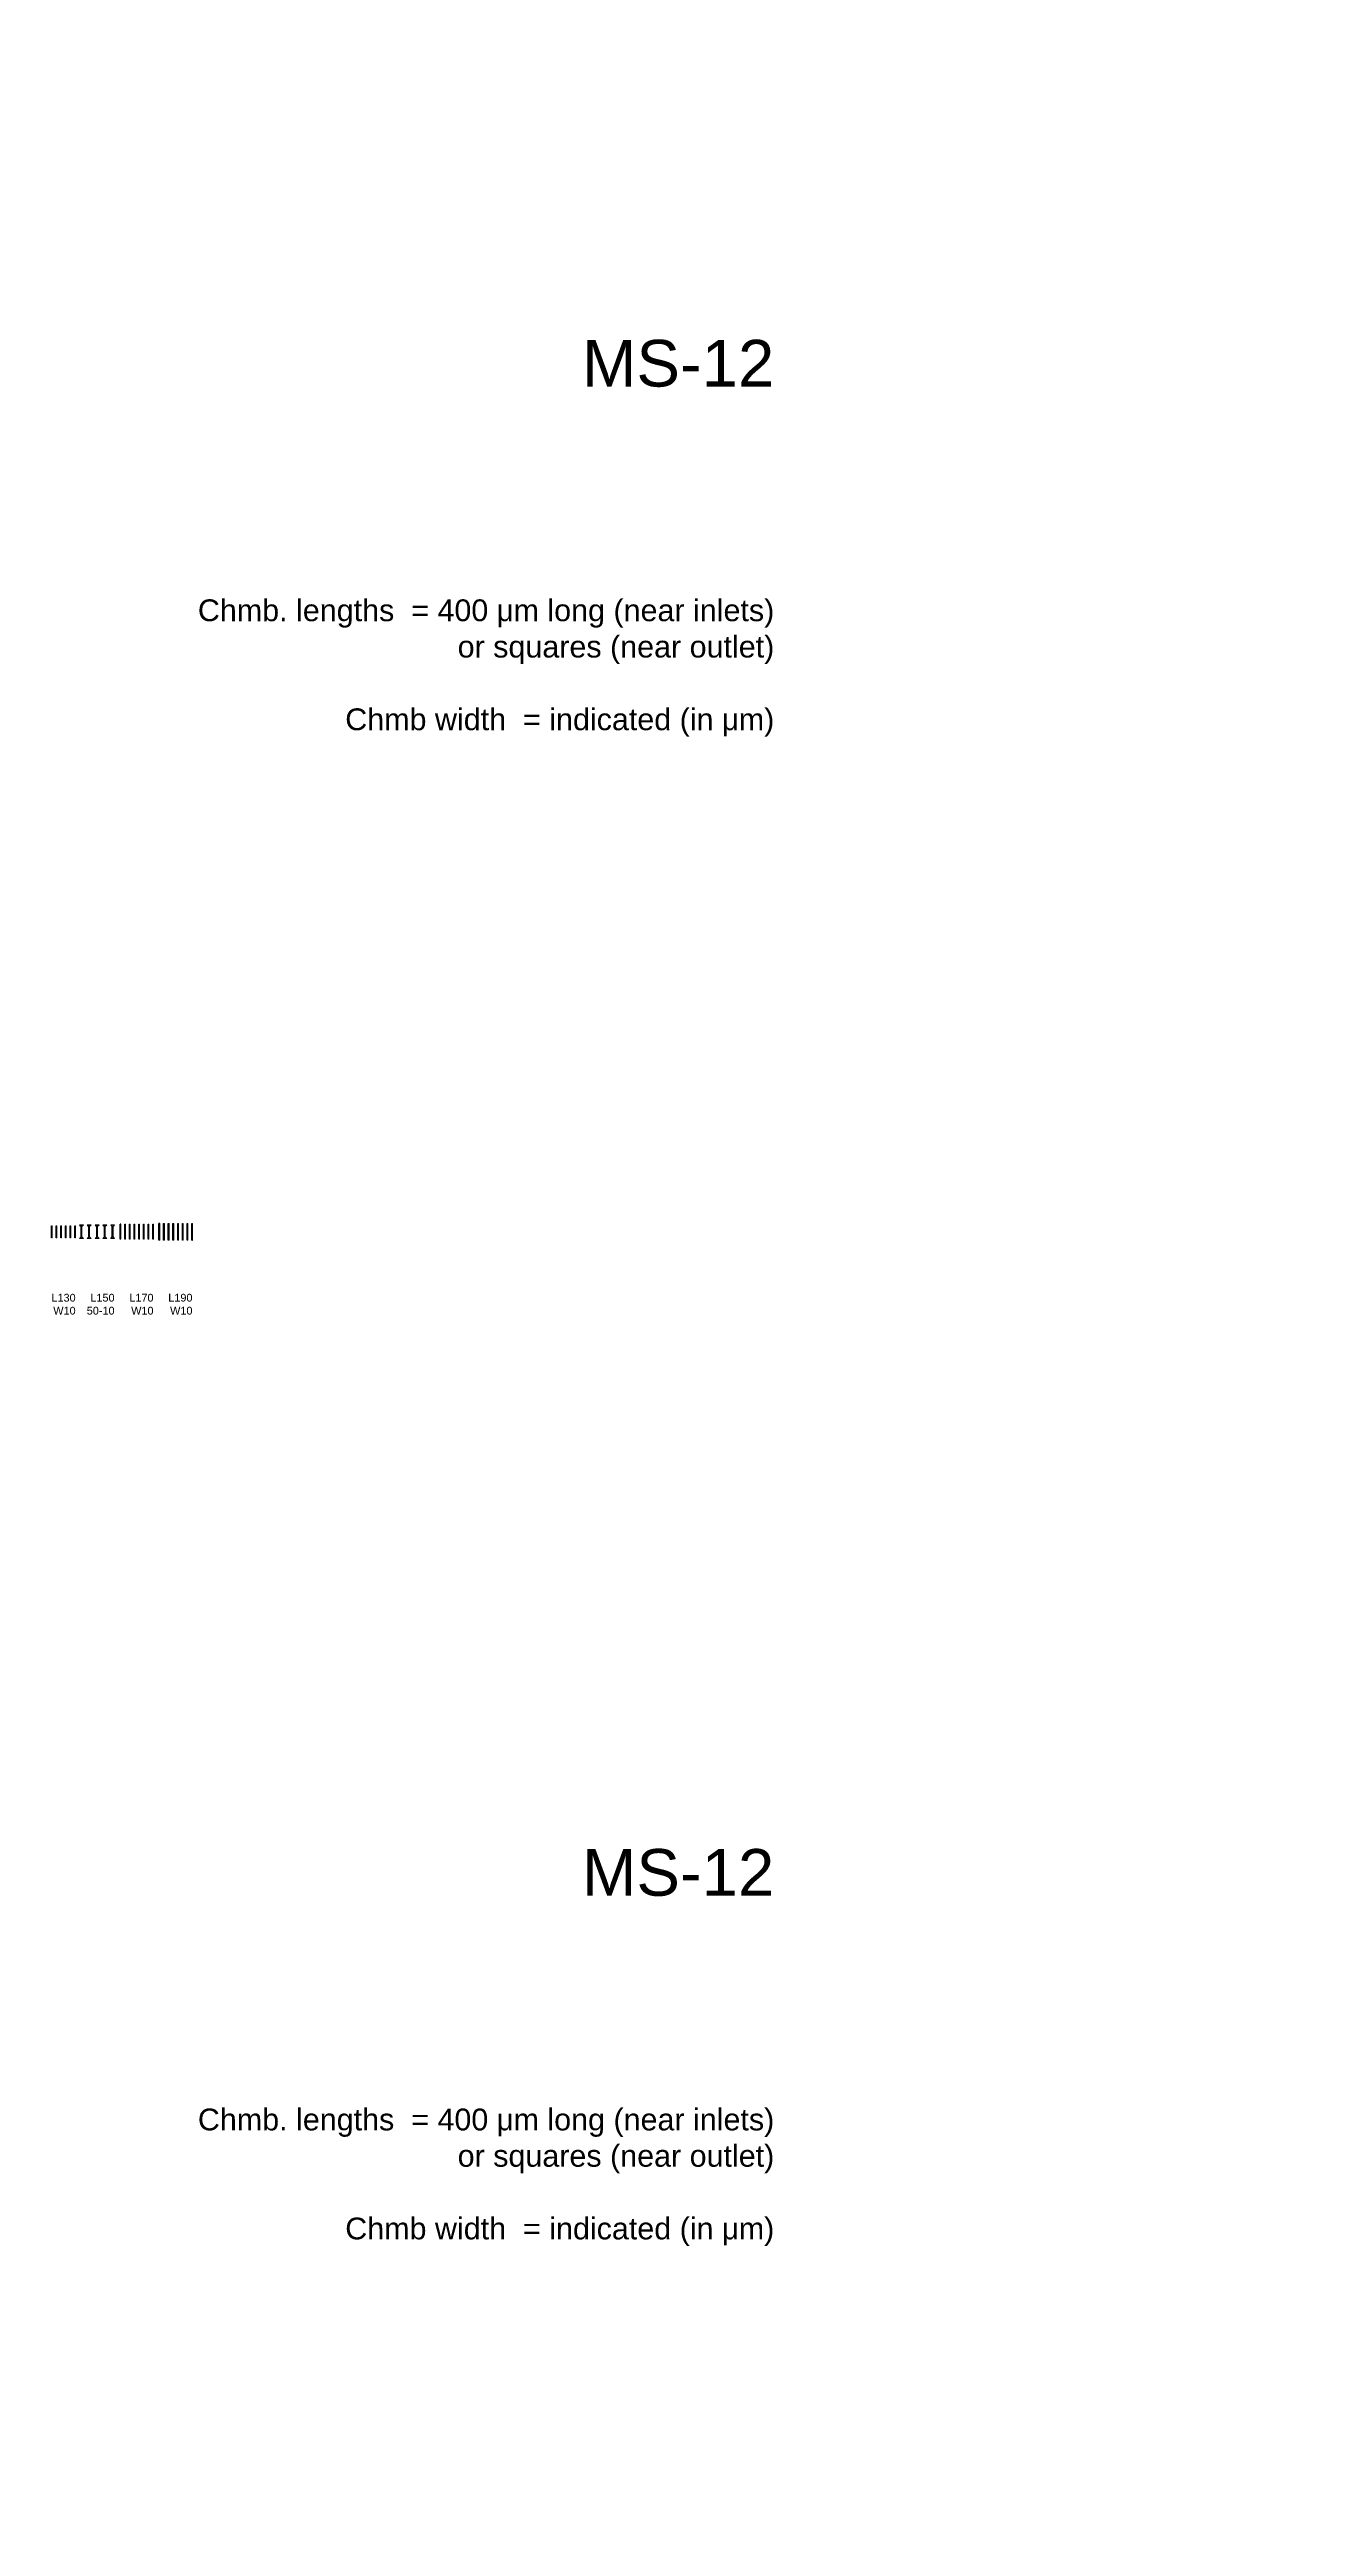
# Model space of a CAD drawing. Header units: millimetres. Extents: x 1000 to 444771, y -11148 to 590229.
# Drawn here: x 230069 to 246360, y 478818 to 510637 of the extents above; entities that cross this region are included whole.
import ezdxf

# ---------------------------------------------------------------- set-up
doc = ezdxf.new("R2010")
doc.units = ezdxf.units.MM
doc.layers.add('CLEAR', color=140, linetype='Continuous')
doc.styles.get("Standard").update_dxf_attribs({"font": 'arial.ttf'})

msp = doc.modelspace()

# ---------------------------------------------------------------- linework, layer by layer
msp.add_circle((215000, 511000), 50000)
at = {"layer": 'CLEAR'}
for p, q in [((230094, 495374), (230094, 495526)), ((230094, 495526), (230104, 495526)), ((230104, 495374), (230104, 495526)), ((230154, 495374), (230154, 495526)), ((230154, 495526), (230164, 495526)), ((230164, 495374), (230164, 495526)), ((230214, 495374), (230214, 495526)), ((230214, 495526), (230224, 495526)), ((230224, 495374), (230224, 495526)), ((230274, 495374), (230274, 495526)), ((230274, 495526), (230284, 495526)), ((230284, 495374), (230284, 495526)), ((230334, 495374), (230334, 495526)), ((230334, 495526), (230344, 495526)), ((230344, 495374), (230344, 495526)), ((230394, 495374), (230394, 495526)), ((230394, 495526), (230404, 495526)), ((230404, 495374), (230404, 495526)), ((230454, 495536), (230474, 495516)), ((230504, 495536), (230454, 495536)), ((230474, 495384), (230474, 495516)), ((230504, 495536), (230484, 495516)), ((230484, 495384), (230484, 495516)), ((230554, 495536), (230574, 495516)), ((230604, 495536), (230554, 495536)), ((230574, 495384), (230574, 495516)), ((230604, 495536), (230584, 495516)), ((230584, 495384), (230584, 495516)), ((230654, 495536), (230674, 495516)), ((230704, 495536), (230654, 495536)), ((230674, 495384), (230674, 495516)), ((230704, 495536), (230684, 495516)), ((230684, 495384), (230684, 495516)), ((230754, 495536), (230774, 495516)), ((230804, 495536), (230754, 495536)), ((230774, 495384), (230774, 495516)), ((230804, 495536), (230784, 495516)), ((230784, 495384), (230784, 495516)), ((230854, 495536), (230874, 495516)), ((230904, 495536), (230854, 495536)), ((230874, 495384), (230874, 495516)), ((230904, 495536), (230884, 495516)), ((230884, 495384), (230884, 495516)), ((230974, 495354), (230974, 495546)), ((230984, 495546), (230974, 495546)), ((230984, 495354), (230984, 495546)), ((231034, 495354), (231034, 495546)), ((231034, 495546), (231044, 495546)), ((231044, 495354), (231044, 495546)), ((231094, 495354), (231094, 495546)), ((231094, 495546), (231104, 495546)), ((231104, 495354), (231104, 495546)), ((231154, 495354), (231154, 495546)), ((231154, 495546), (231164, 495546)), ((231164, 495354), (231164, 495546)), ((231214, 495354), (231214, 495546)), ((231214, 495546), (231224, 495546)), ((231224, 495354), (231224, 495546)), ((231274, 495354), (231274, 495546)), ((231274, 495546), (231284, 495546)), ((231284, 495354), (231284, 495546)), ((231334, 495354), (231334, 495546)), ((231334, 495546), (231344, 495546)), ((231344, 495354), (231344, 495546)), ((231394, 495354), (231394, 495546)), ((231394, 495546), (231404, 495546)), ((231404, 495354), (231404, 495546)), ((231474, 495344), (231474, 495556)), ((231484, 495556), (231474, 495556)), ((231484, 495344), (231484, 495556)), ((231534, 495556), (231544, 495556)), ((231534, 495344), (231534, 495556)), ((231544, 495344), (231544, 495556)), ((231594, 495556), (231604, 495556)), ((231594, 495344), (231594, 495556)), ((231604, 495344), (231604, 495556)), ((231654, 495556), (231664, 495556)), ((231654, 495344), (231654, 495556)), ((231664, 495344), (231664, 495556)), ((231714, 495556), (231724, 495556)), ((231714, 495344), (231714, 495556)), ((231724, 495344), (231724, 495556)), ((231774, 495556), (231784, 495556)), ((231774, 495344), (231774, 495556)), ((231784, 495344), (231784, 495556)), ((231834, 495556), (231844, 495556)), ((231834, 495344), (231834, 495556)), ((231844, 495344), (231844, 495556)), ((231894, 495556), (231904, 495556)), ((231894, 495344), (231894, 495556)), ((231904, 495344), (231904, 495556)), ((230104, 495374), (230094, 495374)), ((230164, 495374), (230154, 495374)), ((230224, 495374), (230214, 495374)), ((230284, 495374), (230274, 495374)), ((230344, 495374), (230334, 495374)), ((230404, 495374), (230394, 495374)), ((230454, 495364), (230474, 495384)), ((230504, 495364), (230454, 495364)), ((230504, 495364), (230484, 495384)), ((230554, 495364), (230574, 495384)), ((230604, 495364), (230554, 495364)), ((230604, 495364), (230584, 495384)), ((230654, 495364), (230674, 495384)), ((230704, 495364), (230654, 495364)), ((230704, 495364), (230684, 495384)), ((230754, 495364), (230774, 495384)), ((230804, 495364), (230754, 495364)), ((230804, 495364), (230784, 495384)), ((230854, 495364), (230874, 495384)), ((230904, 495364), (230854, 495364)), ((230904, 495364), (230884, 495384)), ((230984, 495354), (230974, 495354)), ((231044, 495354), (231034, 495354)), ((231104, 495354), (231094, 495354)), ((231164, 495354), (231154, 495354)), ((231224, 495354), (231214, 495354)), ((231284, 495354), (231274, 495354)), ((231344, 495354), (231334, 495354)), ((231404, 495354), (231394, 495354)), ((231484, 495344), (231474, 495344)), ((231544, 495344), (231534, 495344)), ((231604, 495344), (231594, 495344)), ((231664, 495344), (231654, 495344)), ((231724, 495344), (231714, 495344)), ((231784, 495344), (231774, 495344)), ((231844, 495344), (231834, 495344)), ((231904, 495344), (231894, 495344)), ((231894, 495344), (231904, 495344))]:
    msp.add_line(p, q, dxfattribs=at)

# ---------------------------------------------------------------- texts
at = {"layer": 'CLEAR', "attachment_point": 9}
for s, width, gutter_width, heights, insert, char_height in [('{\\H2.1429x;MS-12\\H0.83333x;\\P}\\P\\P\\P\\P\\PChmb. lengths  =^I400 {\\fSymbol|b0|i0|c2|p18;m}m long (near inlets)\\P^I^I^Ior squares (near outlet)\\P\\PChmb width  =^Iindicated (in {\\fSymbol|b0|i0|c2|p18;m}m)', 11473.28, 5106, [6422], (239374, 501809), 280), ('L130\\PW10', 318.89, 12.5, [282], (230404, 494385), 100), ('L150\\P50-10', 402.55, 12.5, [301], (230904, 494385), 100), ('L170\\PW10', 346.98, 12.5, [305], (231404, 494385), 100), ('L190\\PW10', 339.38, 12.5, [319], (231904, 494385), 100), ('{\\H2.1429x;MS-12\\H0.83333x;\\P}\\P\\P\\P\\P\\PChmb. lengths  =^I400 {\\fSymbol|b0|i0|c2|p18;m}m long (near inlets)\\P^I^I^Ior squares (near outlet)\\P\\PChmb width  =^Iindicated (in {\\fSymbol|b0|i0|c2|p18;m}m)', 11473.28, 5106, [6422], (239374, 482422), 280)]:
    msp.add_mtext_dynamic_manual_height_columns(s, width=width, gutter_width=gutter_width, heights=heights, dxfattribs=dict(at, insert=insert, char_height=char_height))

doc.saveas('drawing.dxf')
